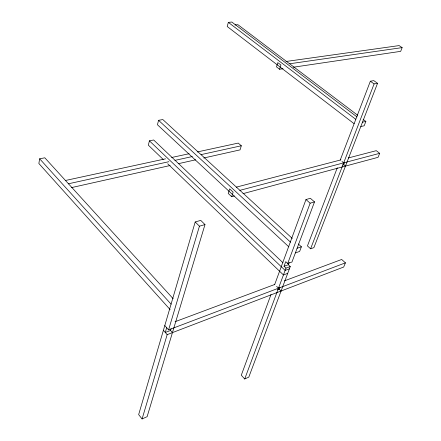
<?xml version="1.0" encoding="UTF-8"?>
<svg xmlns="http://www.w3.org/2000/svg" width="441" height="441" viewBox="0 0 441 441"><rect width="100%" height="100%" fill="white"/><g stroke="black" fill="none" stroke-linecap="round" stroke-linejoin="round"><path stroke-width="0.66" d="M173.17 298.717L44.811 157.801L39.668 158.799L38.858 163.495L170.116 309.582M282.913 262.687L153.672 139.99L149.411 140.828L148.347 145.172L163.247 159.488M292.278 238.421L162.828 119.555L158.562 120.316L157.454 124.77L288.833 246.833M357.034 116.942L231.828 22.05L228.35 22.375L227.203 26.515L354.123 123.723M195.198 221.961L138.656 414.601L142.085 418.95L147.123 416.673L204.988 224.574L200.743 220.384L195.198 221.961L199.442 226.178L204.988 224.574M166.687 327.707L165.276 332.481L170.546 330.474L171.08 328.694M142.085 418.95L167.167 334.642L343.688 267.031L345.424 262.842L341.665 259.473L284.423 280.856M164.791 325.552L168.589 329.868L199.442 226.178M197.193 151.969L238.234 143.088L241.315 145.773L240.036 149.885L203.764 158.005M231.701 196.697L233.135 192.133L229.634 188.886L228.218 193.45L231.701 196.697L234.358 195.98M279.572 69.254L280.923 65.02L277.802 62.639L276.463 66.867L279.572 69.254L282.973 68.752M271.017 294.494L241.288 375.219L244.716 378.984L248.807 377.11L290.255 266.573L288.309 264.732L284.032 266.259L285.977 268.117L290.255 266.573M274.583 284.809L305.971 199.564L310.343 198.279L314.51 201.884L291.97 262.004L287.686 263.525L285.729 261.673L284.032 266.259M244.716 378.984L285.977 268.117M287.686 263.525L310.144 203.191L314.51 201.884M277.383 289.842L279.197 289.153L279.903 287.267M288.309 264.732L289.158 262.445M298.353 243.994L301.39 246.784L299.632 251.436L295.376 252.914M337.299 167.756L307.443 245.924L310.596 248.796L313.893 247.644L377.546 83.288L373.803 80.615L370.357 81.227L340.237 160.072M310.596 248.796L374.1 83.917L377.546 83.288M342.629 164.995L343.76 164.697L344.669 162.338M363.119 119.357L365.87 121.429L364.172 125.779L360.793 126.55M285.983 61.486L399.111 45.588L402.142 47.617L400.671 51.354L293.177 67.241M348.269 157.966L376.261 150.673L379.684 153.325L378.053 157.327L243.008 193.654M168.589 329.868L345.424 262.842M175.083 321.71L274.776 284.462M287.703 273.37L283.442 274.936L167.718 163.782M289.401 268.85L285.129 270.399L149.411 140.828M297.124 248.25L301.39 246.784M239.799 190.369L379.684 153.325M236.299 187.149L340.937 159.879M362.48 122.19L365.87 121.429M71.42 187.618L170.171 165.518M178.236 163.716L195.699 159.807M68.3 183.814L168.892 161.698M174.923 160.37L192.359 156.538M201.079 154.62L241.315 145.773M65.312 180.518L165.568 158.815M171.621 157.503L189.117 153.722M289.776 63.747L402.142 47.617M235.009 24.961L237.881 24.679L357.629 115.2M370.357 81.227L374.1 83.917M228.35 22.375L355.799 119.34M341.968 161.456L343.699 162.85M343.76 164.697L345.479 166.086M305.971 199.564L310.144 203.191M158.562 120.316L290.547 242.175M276.595 286.347L278.503 288.21M279.197 289.153L281.093 291.005M39.668 158.799L171.097 304.163M170.546 330.474L172.442 332.624M163.391 330.326L167.167 334.642"/></g></svg>
